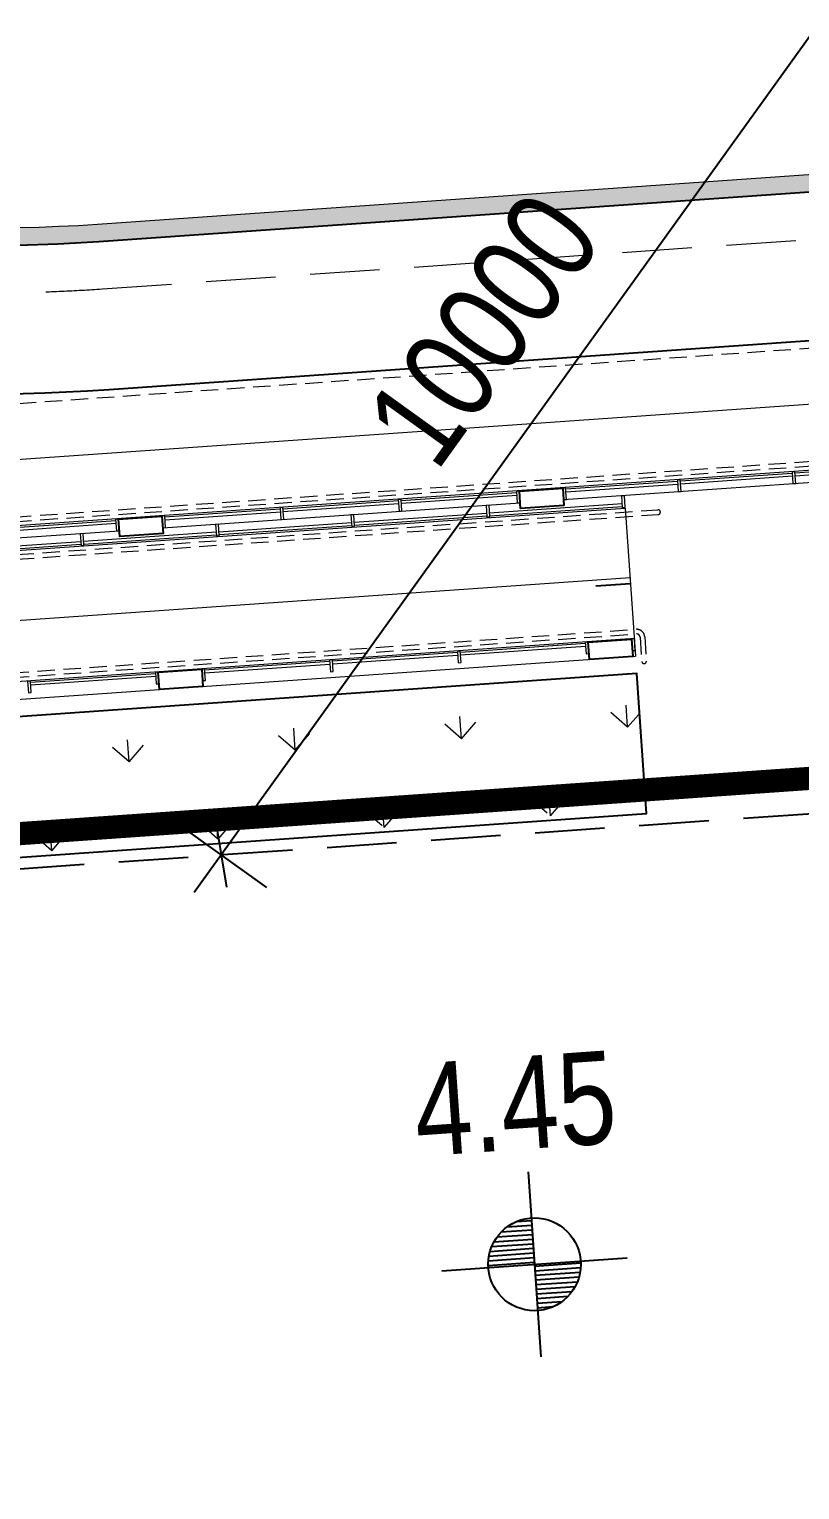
# Model space of a CAD drawing. Header units: millimetres. Extents: x 834681283 to 835686922, y 817551134 to 819407044.
# Drawn here: x 835243315 to 835249962, y 818085192 to 818097788 of the extents above; entities that cross this region are included whole.
import ezdxf
from ezdxf.enums import TextEntityAlignment as Align
from ezdxf.xclip import XClip

# ---------------------------------------------------------------- set-up
doc = ezdxf.new("R2010")
doc.units = ezdxf.units.MM
doc.header["$LTSCALE"] = 1200
doc.header["$MEASUREMENT"] = 0
doc.header["$XCLIPFRAME"] = 0
for name, pattern in [('P01-MAAN-P-EVA$0$HIDDENX2', [0.75, 0.5, -0.25]), ('P01-MAGP-EVA-GREENERY$0$DOT', [0.25, 0, -0.25]), ('P01-MAGP-EVA-GREENERY$0$HIDDEN', [0.375, 0.25, -0.125]), ('P01-MAGP-EVA-GREENERY$0$HIDDEN2', [0.1875, 0.125, -0.0625]), ('P01-MAGP-EVA-GREENERY$0$HIDDENX2', [0.75, 0.5, -0.25]), ('P01-MAGP-P-RF$0$P01-MBDR-P-B1$0$FDA(cad v 2007)$0$HIDDENX2', [0.75, 0.5, -0.25]), ('SITE BOUNDARY$0$PHANTOM', [2.5, 1.25, -0.25, 0.25, -0.25, 0.25, -0.25])]:
    doc.linetypes.add(name, pattern=pattern)
doc.layers.get('Defpoints').update_dxf_attribs({"color": 15})
for name, color, linetype, lineweight in [('AR-PLANT_AR_BS_MI_', 9, 'Continuous', 25), ('P01-MAAN-P-EVA$0$AR-DIM_AR_', 4, 'Continuous', 25), ('P01-MAAN-P-EVA$0$AR-F-LEV_AR_BS_', 4, 'Continuous', 25), ('P01-MAGP-EVA-GREENERY$0$AR-HATCH_AR_', 8, 'Continuous', 13), ('P01-MAGP-EVA-GREENERY$0$AR-STAIR_AR_BS_MI_', 7, 'Continuous', 18), ('P01-MAGP-EVA-GREENERY$0$AR-WA-STEEL_AR_BS_MI_', 3, 'Continuous', 0), ('P01-MAGP-EVA-GREENERY$0$DR-FLD', 8, 'Continuous', 25), ('P01-MAGP-EVA-GREENERY$0$LI-FIT', 8, 'Continuous', 25), ('P01-MAGP-EVA-GREENERY$0$RLP340', 8, 'P01-MAGP-EVA-GREENERY$0$HIDDEN2', 5), ('P01-MAGP-P-RF$0$AR-HATCH_AR_', 253, 'Continuous', 13), ('P01-MAGP-P-RF$0$AR-PLANT_AR_BS_MI_', 4, 'Continuous', 25), ('P01-MAGP-P-RF$0$AR-ROOF_AR_BS_MI_', 3, 'Continuous', 18), ('SITE BOUNDARY$0$AR-SIMS_BL_400', 1, 'SITE BOUNDARY$0$PHANTOM', 140)]:
    doc.layers.add(name, color=color, linetype=linetype, lineweight=lineweight)
for name, color, linetype in [('P01-MAAN-P-EVA$0$ADA08640', 2, 'Continuous'), ('P01-MAAN-P-EVA$0$HATCH', 9, 'Continuous'), ('P01-MAGP-EVA-GREENERY$0$AR-FS-AR-EVA', 8, 'Continuous'), ('P01-MAGP-EVA-GREENERY$0$AR-LANDS_AR_MI_', 9, 'Continuous'), ('P01-MAGP-EVA-GREENERY$0$SURFACE CHANNEL', 8, 'Continuous')]:
    doc.layers.add(name, color=color, linetype=linetype)
doc.styles.add('P01-MAAN-P-EVA$0$ARIAL', font='arial.ttf', dxfattribs={"width": 0.8})
doc.styles.add('P01-MAAN-P-EVA$0$RLP-SIMPLEX', font='simplex.shx', dxfattribs={"width": 0.8})
doc.styles.add('P01-MAAN-P-EVA$0$Style-Arial', font='arial.ttf')
doc.dimstyles.new('P01-MAAN-P-EVA$0$DIM-500', dxfattribs={"dimscale": 400, "dimtxt": 2, "dimasz": 1, "dimexe": 1, "dimexo": 1, "dimgap": 1, "dimtad": 1, "dimdec": 0, "dimrnd": 0.1, "dimdsep": 46, "dimtxsty": 'P01-MAAN-P-EVA$0$ARIAL', "dimblk1": 'P01-MAAN-P-EVA$0$_OBLIQUE', "dimblk2": 'P01-MAAN-P-EVA$0$_OBLIQUE', "dimsah": 1, "dimcen": 5, "dimdle": 1, "dimclrd": 8, "dimclre": 8, "dimclrt": 4, "dimadec": 3, "dimazin": 2, "dimtfac": 1, "dimtdec": 0, "dimtix": 1, "dimtmove": 2, "dimatfit": 0, "dimldrblk": 'P01-MAAN-P-EVA$0$_OBLIQUE', "dimfxl": 1, "dimtolj": 1, "dimarcsym": 0})

# ---------------------------------------------------------------- blocks, each defined once
blk = doc.blocks.new('P01-MAGP-P-RF')
at = {"layer": 'P01-MAGP-P-RF$0$AR-HATCH_AR_'}
h = blk.add_hatch(dxfattribs=at)
h.set_pattern_fill('DOTS', color=256, scale=40, style=0)
h.set_pattern_definition([(3.998948738238478, (0, 0), (27.24432540348136, 65.55958536559868), [0, -63.5])])
edge = h.paths.add_edge_path()
edge.add_arc((835242962.917527, 818109574.5522072), 13499.99999946342, 183.9989671964622, 273.9989671999951)
edge.add_line((835243904.3871673, 818096107.4205563), (835250488.3290232, 818096567.6953595))
edge.add_line((835250488.3290232, 818096567.6953595), (835250498.789749, 818096418.0605597))
edge.add_line((835250498.789749, 818096418.0605597), (835243914.8479412, 818095957.7857598))
edge.add_arc((835242962.9276265, 818109574.5823864), 13650.02940124269, 183.9990877009416, 273.9989160764382, ccw=False)
edge.add_line((835229346.1338512, 818108622.6212838), (835229495.785876, 818108633.0825677))
at = {"layer": 'P01-MAGP-P-RF$0$AR-PLANT_AR_BS_MI_'}
blk.add_line((835243914.8479412, 818095957.78576), (835250498.7897489, 818096418.0605597), dxfattribs=at)
at = {"layer": 'P01-MAGP-P-RF$0$AR-PLANT_AR_BS_MI_', "lineweight": 13}
blk.add_lwpolyline([(835319975.4285933, 818155651.1053132, 0.520567152926035), (835304582.671299, 818174660.2844), (835238734.6727839, 818170056.9365556, 0.4142135623714282), (835224882.2184259, 818154122.0908312), (835228069.2674862, 818108533.3565245, 0.4142135623739243), (835244004.1132107, 818094680.9021666), (835289068.137734, 818097831.269449, 0.3152987003235073), (835307727.6125411, 818112940.8523319)], format="xyb", close=True, dxfattribs=at)
at = {"layer": 'P01-MAGP-P-RF$0$AR-PLANT_AR_BS_MI_'}
blk.add_arc((835242962.9276254, 818109574.5823853), 13650.02940032073, 183.9990876967633, 273.9989160812796, dxfattribs=at)
at = {"layer": 'P01-MAGP-P-RF$0$AR-ROOF_AR_BS_MI_', "linetype": 'P01-MAGP-P-RF$0$P01-MBDR-P-B1$0$FDA(cad v 2007)$0$HIDDENX2'}
blk.add_lwpolyline([(835319139.1353179, 818155890.9251571, 0.5205671529267053), (835304643.3437868, 818173792.4025826), (835238795.3452717, 818169189.054738, 0.4142135623688354), (835225750.1002433, 818154182.763319), (835228937.1493038, 818108594.0290123, 0.4142135623741363), (835243943.4407228, 818095548.7839842), (835289007.4652462, 818098699.1512666, 0.3152987003220428), (835306891.3192657, 818113180.6721758)], format="xyb", close=True, dxfattribs=at)
at = {"layer": 'P01-MAGP-P-RF$0$AR-ROOF_AR_BS_MI_'}
blk.add_lwpolyline([(835318600.8316005, 818156045.2919532, 0.5205671529280326), (835304682.3973423, 818173233.76601), (835238834.3988272, 818168630.418166, 0.4142135623724634), (835226308.7368157, 818154221.8168745), (835229495.7858759, 818108633.0825677, 0.4142135623783449), (835243904.3871673, 818096107.4205562), (835288968.4116907, 818099257.7878386, 0.3152987003244816), (835306353.0155482, 818113335.0389719)], format="xyb", close=True, dxfattribs=at)
blk = doc.blocks.new('SITE BOUNDARY')
at = {"layer": 'SITE BOUNDARY$0$AR-SIMS_BL_400', "ltscale": 3, "const_width": 0.2}
blk.add_lwpolyline([(835205.967713655, 818187.3215969054), (835227.4017731363, 818191.1423574201, 0.04919379695137301), (835256.6874020555, 818199.3961517689), (835258.8234410972, 818200.232073454), (835285.938085068, 818202.0513295376), (835285.9727178891, 818201.4156632093), (835309.2716431464, 818202.6718212748), (835309.2208451042, 818203.6140114499), (835336.548215934, 818205.4478256224), (835336.7910000669, 818204.998000004), (835338.0060000003, 818193.445), (835338.3870000002, 818177.043), (835337.6760000006, 818162.317), (835336.3740000002, 818150.7069999996), (835335.9430000004, 818146.5350000003), (835335.0780000007, 818138.0100000005), (835334.5610000003, 818125.5499999999), (835334.7450000006, 818110.3709999997), (835335.6156377018, 818097.3093875501), (835212.7614046936, 818088.7203368283)], format="xyb", close=True, dxfattribs=at)
blk = doc.blocks.new('P01-MAAN-P-EVA$0$_OBLIQUE')
at = {"color": 0, "linetype": 'ByBlock'}
blk.add_line((-0.5, -0.5), (0.5, 0.5), dxfattribs=at)
blk = doc.blocks.new('*D1572')
at = {"layer": 'Defpoints', "color": 0, "transparency": 16777216}
for p in [(835251533.0811781, 818098267.1265066), (835244971.2799292, 818090668.6039369), (835245690.0569701, 818090151.7664961)]:
    blk.add_point(p, dxfattribs=at)
at = {"layer": 'P01-MAAN-P-EVA$0$AR-DIM_AR_', "color": 8, "lineweight": -2, "transparency": 16777216}
for p, q in [((835251042.7701154, 818099112.35705), (835244737.7610325, 818090343.8441415)), ((835251208.3213825, 818098500.6454035), (835250484.4914229, 818099021.1161512)), ((835245365.2971746, 818090385.285393), (835244646.5201337, 818090902.1228338))]:
    blk.add_line(p, q, dxfattribs=at)
at = {"layer": 'P01-MAAN-P-EVA$0$AR-DIM_AR_', "color": 8, "lineweight": -2, "transparency": 16777216, "xscale": 400, "yscale": 400, "zscale": 400}
for p, rotation in [((835250809.2512186, 818098787.5972544), 54.28193395442861), ((835244971.2799293, 818090668.603937), 234.2819339544286)]:
    blk.add_blockref('P01-MAAN-P-EVA$0$_OBLIQUE', p, dxfattribs=dict(at, rotation=rotation))
at = {"layer": 'P01-MAAN-P-EVA$0$AR-DIM_AR_', "color": 4, "transparency": 16777216, "insert": (835247233.8786199, 818095200.0763742), "char_height": 800, "attachment_point": 5, "rotation": 54.28193395442862, "style": 'P01-MAAN-P-EVA$0$ARIAL'}
blk.add_mtext('\\A1;10000', dxfattribs=at)
blk = doc.blocks.new('P01-MAAN-P-EVA$0$LEV1')
for p, q in [((0, 2.000000000043656), (0, -2.000000000043656)), ((-2.000000000043656, 0), (2.000000000043656, 0)), ((-0.9989641103552458, 0.04550501362336945), (0, 0.04550501362336945)), ((-0.9893575142723421, 0.1455050136255522), (0, 0.1455050136255522)), ((-0.969395320975309, 0.245505013627735), (0, 0.245505013627735)), ((0.9989641103552458, -0.04550501362336945), (0, -0.04550501362336945)), ((0.9893575142727968, -0.1455050136255522), (0, -0.1455050136255522)), ((0.969395320975309, -0.245505013627735), (0, -0.245505013627735)), ((0.9384169039385597, -0.3455050136299178), (0, -0.3455050136299178)), ((0.8952794440092475, -0.4455050136321006), (0, -0.4455050136321006)), ((0.838107558815409, -0.5455050136342834), (0, -0.5455050136342834)), ((0.7637560326502353, -0.6455050136364662), (0, -0.6455050136364662)), ((0.6665000185194003, -0.745505013638649), (0, -0.745505013638649)), ((0.5339674821098015, -0.8455050136408317), (0, -0.8455050136408317)), ((0.3256075386316297, -0.9455050136430145), (0, -0.9455050136430145))]:
    blk.add_line(p, q)
blk.add_circle((0, 0), 1.000000000021828)
blk = doc.blocks.new('P01-MAAN-P-EVA$0$F-LEV')
for p, q in [((-0.3256075386316297, 0.9455050136430145), (0, 0.9455050136430145)), ((-0.7637560326502353, 0.6455050136364662), (0, 0.6455050136364662)), ((-0.6665000185194003, 0.745505013638649), (0, 0.745505013638649)), ((-0.5339674821098015, 0.8455050136408317), (0, 0.8455050136408317)), ((-0.9384169039385597, 0.3455050136299178), (0, 0.3455050136299178)), ((-0.8952794440092475, 0.4455050136321006), (0, 0.4455050136321006)), ((-0.838107558815409, 0.5455050136342834), (0, 0.5455050136342834))]:
    blk.add_line(p, q)
blk.add_blockref('P01-MAAN-P-EVA$0$LEV1', (0, 0))
at = {"style": 'P01-MAAN-P-EVA$0$RLP-SIMPLEX', "width": 0.8}
blk.add_attdef('FFL', (1.499999999999545, 1.000000000000909), '', height=2, dxfattribs=at)
blk = doc.blocks.new('P01-MAGP-EVA-GREENERY')
at = {"layer": 'P01-MAGP-EVA-GREENERY$0$AR-HATCH_AR_'}
h = blk.add_hatch(dxfattribs=at)
h.set_pattern_fill('GRASS', color=256, scale=40, style=0)
h.set_pattern_definition([(93.99896719781333, (0, 1.588186776101813e-22), (-766.7729180866883, 666.5697951775445), [190.5, -1246.3409792]), (48.99896719781343, (0, 1.588186776101813e-22), (-766.7729181779772, 666.5697952569036), [190.4999999999999, -825.5000000000007]), (138.9989671978134, (0, 1.588186776101813e-22), (-666.5697952569036, -766.7729181779772), [190.4999999999999, -825.5000000000002])])
edge = h.paths.add_edge_path()
edge.add_line((835226712.3012631, 818095250.383024), (835226860.797747, 818093126.2341262))
edge.add_arc((835233591.8629498, 818098794.8107725), 8799.99999705957, 220.1024574606251, 273.9989487778228)
edge.add_line((835234205.5588546, 818090016.2358716), (835248640.3368407, 818091025.3477428))
edge.add_line((835248640.3368416, 818091025.3477436), (835248556.025047, 818092231.380533))
edge.add_line((835248556.0250465, 818092231.3805327), (835229985.3496876, 818090933.1287972))
edge.add_line((835229985.3496884, 818090933.1287967), (835229770.7640165, 818094002.6420009))
edge.add_line((835229770.7640164, 818094002.6420014), (835249450.8811269, 818095378.4519004))
edge.add_line((835249450.8811263, 818095378.4519005), (835249425.4965401, 818095741.562455))
edge.add_line((835249425.4965396, 818095741.5624549), (835238220.6945225, 818094958.249334))
edge.add_line((835238220.6945231, 818094958.2493341), (835238144.4005833, 818096049.5862038))
edge.add_line((835238144.4005831, 818096049.5862038), (835226712.301263, 818095250.3830247))
h.paths.add_polyline_path([(835252255.8944081, 818095574.546012), (835250199.0551572, 818095430.7550569), (835250173.6705359, 818095793.8661071), (835252230.509788, 818095937.6570615)])
at = {"color": 4}
blk.add_line((835248501.908375, 818093005.48909), (835248202.6387756, 818092984.56764), dxfattribs=at)
at = {"layer": 'P01-MAGP-EVA-GREENERY$0$AR-FS-AR-EVA', "linetype": 'P01-MAGP-EVA-GREENERY$0$HIDDENX2'}
blk.add_lwpolyline([(835224713.9505231, 818098168.1473783, 0.4143529350821796), (835234212.532674, 818089916.4793391), (835250971.6385103, 818091088.0811954), (835251390.067534, 818085102.689203), (835234630.9838523, 818083931.0889088, 0.4142138356435355), (835226373.3227178, 818074432.0794662)], format="xyb", dxfattribs=at)
at = {"layer": 'P01-MAGP-EVA-GREENERY$0$AR-LANDS_AR_MI_'}
blk.add_lwpolyline([(835226712.3012631, 818095250.383024), (835226860.797747, 818093126.2341273, 0.2396011373616461), (835234205.5588546, 818090016.2358716, -1.969648956462981e-11), (835248640.3368416, 818091025.3477436), (835248556.0250465, 818092231.3805327), (835229985.3496884, 818090933.1287967), (835229770.7640164, 818094002.6420014), (835249450.8811263, 818095378.4519005), (835249425.4965396, 818095741.5624549), (835238220.6945231, 818094958.2493341), (835238144.4005831, 818096049.5862038)], format="xyb", close=True, dxfattribs=at)
at = {"layer": 'P01-MAGP-EVA-GREENERY$0$AR-STAIR_AR_BS_MI_', "ltscale": 0.15}
blk.add_line((835252323.2923995, 818096044.3876543), (835238313.4772044, 818095064.9797139), dxfattribs=at)
at = {"layer": 'P01-MAGP-EVA-GREENERY$0$AR-STAIR_AR_BS_MI_'}
for p, q in [((835229930.8599534, 818093863.4633695), (835252415.9901829, 818095435.3683544)), ((835230097.3593383, 818093718.7223774), (835252582.4895377, 818095290.6273606)), ((835249137.071001, 818095064.7965809), (835250223.309589, 818095140.7354493)), ((835248025.893183, 818094987.1156518), (835249112.1318684, 818095063.0531206)), ((835245803.5375463, 818094831.7537924), (835246889.7762312, 818094907.69127)), ((835246914.715364, 818094909.4347304), (835248000.9540503, 818094985.3721914)), ((835243581.1819082, 818094676.3919498), (835244667.4205945, 818094752.3294098)), ((835244692.3597277, 818094754.0728712), (835245778.5984133, 818094830.0103314)), ((835241398.5766577, 818093952.4230272), (835251374.2384307, 818094649.8053501)), ((835242470.0040904, 818094598.7110283), (835243556.2427757, 818094674.6484883)), ((835231761.9440689, 818092707.3456147), (835251413.9891076, 818094081.194623)), ((835249921.0692757, 818093961.7899253), (835250885.328017, 818094029.2000046)), ((835249922.8127378, 818093936.8507977), (835250887.0714785, 818094004.2608777)), ((835247924.0805986, 818093730.9609325), (835250916.6133511, 818093940.165021)), ((835247942.6735295, 818093823.4828413), (835248906.9322692, 818093890.8929206)), ((835247944.4169912, 818093798.5437137), (835248908.6757311, 818093865.9537932)), ((835248931.8714024, 818093892.6363832), (835249896.130143, 818093960.0464622)), ((835248933.6148639, 818093867.6972563), (835249897.873605, 818093935.1073353)), ((835246524.190141, 818093724.318505), (835247518.7082746, 818093793.8439792)), ((835246525.9336025, 818093699.3793778), (835247520.4517362, 818093768.9048523)), ((835231776.9377791, 818092492.8690363), (835248456.2297264, 818093658.8967208)), ((835244466.6826761, 818093489.2587229), (835247549.9936076, 818093704.8089962)), ((835244485.2756073, 818093581.7806313), (835245479.7937412, 818093651.3061051)), ((835244487.0190697, 818093556.8415043), (835245481.5372033, 818093626.3669783)), ((835245504.7328739, 818093653.0495683), (835246499.251008, 818093722.5750419)), ((835245506.4763359, 818093628.1104412), (835246500.9944692, 818093697.6359148)), ((835246119.1380743, 818093535.6093274), (835247261.3502846, 818093615.4598346)), ((835247286.2894404, 818093617.2029631), (835248428.5016509, 818093697.0534704)), ((835247288.0329021, 818093592.2638323), (835248430.2451131, 818093672.1143386)), ((835248456.2297264, 818093658.8967211), (835248545.5643058, 818092381.0154815)), ((835243066.7922182, 818093482.6162951), (835244061.310352, 818093552.1417694)), ((835243068.5356799, 818093457.677168), (835244063.0538136, 818093527.2026417)), ((835244951.9867079, 818093454.0156915), (835246094.1989183, 818093533.8661993)), ((835244953.73017, 818093429.0765601), (835246095.942381, 818093508.9270674)), ((835246120.8815368, 818093510.6701959), (835247263.0937469, 818093590.5207036)), ((835241009.2847534, 818093247.556514), (835244092.5956857, 818093463.1067866)), ((835242617.6839753, 818093290.8284199), (835243759.8961858, 818093370.6789277)), ((835243784.835342, 818093372.4220556), (835244927.0475519, 818093452.2725635)), ((835243786.5788037, 818093347.4829249), (835244928.791014, 818093427.3334317)), ((835242619.4274368, 818093265.8892889), (835243761.6396482, 818093345.7397959)), ((835248498.4214666, 818093055.3673568), (835241495.51285, 818092565.8054152)), ((835230269.2646027, 818091259.7237866), (835248534.6851512, 818092536.6356729)), ((835247033.9800342, 818092416.6867156), (835248111.7661419, 818092492.0333463)), ((835230124.5236124, 818091093.2243924), (835248545.5643058, 818092381.0154815)), ((835245931.2547946, 818092339.5966221), (835247009.0409017, 818092414.9432527)), ((835245932.9982558, 818092314.6574951), (835247010.7843635, 818092390.0041255)), ((835247035.7234957, 818092391.7475888), (835248113.5096031, 818092467.0942192)), ((835243326.7781909, 818092157.5210372), (835244404.5642984, 818092232.8676672)), ((835244828.5295545, 818092262.5065297), (835245906.3156613, 818092337.8531595)), ((835244830.2730161, 818092237.5674027), (835245908.0591232, 818092312.9140325)), ((835243328.5216527, 818092132.5819101), (835244406.3077602, 818092207.9285402))]:
    blk.add_line(p, q, dxfattribs=at)
at = {"layer": 'P01-MAGP-EVA-GREENERY$0$AR-WA-STEEL_AR_BS_MI_', "color": 7}
for points in [[(835248913.2784736, 818093800.1144545), (835248938.2176063, 818093801.8579164), (835248931.2437571, 818093901.614447), (835248906.3046242, 818093899.8709853)], [(835249902.4763486, 818093869.2679901), (835249927.4154814, 818093871.0114524), (835249920.4416314, 818093970.7679825), (835249895.5024989, 818093969.0245208)], [(835246505.5972105, 818093631.7965927), (835246530.5363424, 818093633.5400549), (835246523.5624943, 818093733.2965856), (835246498.6233615, 818093731.553123)], [(835247525.0544767, 818093703.0655218), (835247549.9936095, 818093704.8089849), (835247543.0197611, 818093804.5655152), (835247518.0806284, 818093802.8220534)], [(835247924.0806003, 818093730.9609193), (835247949.0197325, 818093732.7043817), (835247942.045884, 818093832.4609123), (835247917.1067514, 818093830.71745)], [(835248430.8724958, 818093663.1339103), (835248455.8116286, 818093664.8773721), (835248448.8377761, 818093764.6339471), (835248423.8986436, 818093762.8904849)], [(835245486.1399442, 818093560.5276622), (835245511.0790771, 818093562.2711245), (835245504.1052271, 818093662.0276548), (835245479.1660943, 818093660.2841926)], [(835247263.72113, 818093581.5402744), (835247288.6602621, 818093583.2837367), (835247281.6864108, 818093683.0403113), (835247256.7472782, 818093681.2968491)], [(835244067.6565537, 818093461.3633351), (835244092.5956867, 818093463.1067976), (835244085.6218375, 818093562.8633281), (835244060.6827048, 818093561.1198663)], [(835244466.682677, 818093489.2587321), (835244491.6218102, 818093491.0021944), (835244484.6479611, 818093590.7587242), (835244459.708828, 818093589.0152625)], [(835244929.4183968, 818093418.3530029), (835244954.3575295, 818093420.0964652), (835244947.3836777, 818093519.8530396), (835244922.4445451, 818093518.1095775)], [(835246096.5697638, 818093499.9466387), (835246121.5088966, 818093501.690101), (835246114.535044, 818093601.4466757), (835246089.5959113, 818093599.7032139)], [(835243762.2670305, 818093336.7593668), (835243787.206163, 818093338.5028291), (835243780.2323105, 818093438.2594037), (835243755.2931781, 818093436.5159416)], [(835248118.1123459, 818092401.254886), (835248143.0514786, 818092402.9983476), (835248136.0776297, 818092502.754879), (835248111.1384974, 818092501.0114161)], [(835248517.1384695, 818092429.1502826), (835248542.0776021, 818092430.8937448), (835248535.1037526, 818092530.6502755), (835248510.1646198, 818092528.9068131)], [(835245912.6618636, 818092247.0747141), (835245937.6009963, 818092248.8181765), (835245930.6271474, 818092348.5747072), (835245905.6880151, 818092346.8312441)], [(835247015.3871049, 818092324.1648005), (835247040.3262377, 818092325.9082624), (835247033.3523885, 818092425.6647929), (835247008.4132565, 818092423.9213306)], [(835244410.910501, 818092142.0892315), (835244435.8496336, 818092143.8326937), (835244428.875784, 818092243.5892245), (835244403.9366515, 818092241.8457624)], [(835244809.9366227, 818092169.9846281), (835244834.8757561, 818092171.72809), (835244827.9019071, 818092271.4846206), (835244802.9627746, 818092269.741159)], [(835243308.1852597, 818092064.9991459), (835243333.1243922, 818092066.7426074), (835243326.1505433, 818092166.499139), (835243301.2114109, 818092164.7556759)]]:
    blk.add_lwpolyline(points, close=True, dxfattribs=at)
at = {"layer": 'P01-MAGP-EVA-GREENERY$0$DR-FLD', "linetype": 'P01-MAGP-EVA-GREENERY$0$DOT', "const_width": 750}
blk.add_lwpolyline([(835243923.5703318, 818095833.0775628), (835262478.3504587, 818097130.2182429)], dxfattribs=at)
at = {"layer": 'P01-MAGP-EVA-GREENERY$0$DR-FLD'}
blk.add_arc((835242962.9218397, 818109574.550544), 14149.99998978189, 248.2967114373435, 273.9989682315615, dxfattribs=at)
at = {"layer": 'P01-MAGP-EVA-GREENERY$0$LI-FIT'}
for points in [[(835247543.0197611, 818093804.5655149), (835247917.1067514, 818093830.71745), (835247927.5675237, 818093681.0826398), (835247553.4805329, 818093654.9307047)], [(835244085.6218379, 818093562.8633279), (835244459.7088282, 818093589.0152624), (835244470.1696002, 818093439.380452), (835244096.0826095, 818093413.2285175)], [(835248136.0776297, 818092502.7548786), (835248510.1646198, 818092528.906813), (835248520.6253927, 818092379.2720029), (835248146.5384014, 818092353.1200683)], [(835244428.8757843, 818092243.5892245), (835244802.9627746, 818092269.741159), (835244813.4235468, 818092120.1063486), (835244439.3365562, 818092093.9544142)]]:
    blk.add_lwpolyline(points, close=True, dxfattribs=at)
at = {"layer": 'P01-MAGP-EVA-GREENERY$0$RLP340'}
for p, q in [((835230204.5445422, 818093691.1301237), (835252589.9182397, 818095256.0612651)), ((835230207.3340794, 818093651.2275113), (835252592.707777, 818095216.1586521)), ((835231736.7623572, 818092780.7682414), (835251413.7465425, 818094156.3607124)), ((835231739.5518976, 818092740.8656285), (835251416.5360824, 818094116.4581008)), ((835231759.4272997, 818092456.5594798), (835248737.9888512, 818093643.5087136)), ((835231762.2168396, 818092416.6568668), (835248740.7783908, 818093603.6061018)), ((835230368.7785791, 818091341.8637272), (835248549.4060737, 818092612.8478407)), ((835230371.5681186, 818091301.9611149), (835248552.1956137, 818092572.9452298)), ((835248584.2147286, 818092545.1104145), (835248598.8597403, 818092335.6217049)), ((835248624.1173419, 818092547.8999406), (835248638.7623525, 818092338.4112452))]:
    blk.add_line(p, q, dxfattribs=at)
for centre, radius, start, end in [((835248739.3836151, 818093623.5574075), 19.99999999444573, 273.9989546044413, 93.99895460444132), ((835248554.2877688, 818092543.0182699), 70, 3.998947790881044, 93.99896823156158), ((835248554.2877686, 818092543.0182699), 30.00000000000003, 3.998947790881044, 93.99896823156158), ((835248618.8110468, 818092337.0164753), 20.00000019722088, 183.9989682315615, 3.998968231561556)]:
    blk.add_arc(centre, radius, start, end, dxfattribs=at)
at = {"layer": 'P01-MAGP-EVA-GREENERY$0$SURFACE CHANNEL', "linetype": 'P01-MAGP-EVA-GREENERY$0$HIDDEN'}
for p, q in [((835288973.643134, 818099182.969376), (835243909.6218714, 818096032.6015048)), ((835243937.5172673, 818095633.5753818), (835289001.5385375, 818098783.9432532))]:
    blk.add_line(p, q, dxfattribs=at)
for points in [[(835227298.059046, 818161456.5212429, 0.1350420038983131), (835225834.8967209, 818154188.6904386), (835229021.9466786, 818108599.9551134, 0.4142135622125427), (835243937.5172657, 818095633.5753818, 0.4142135622125427)], [(835243909.6218694, 818096032.6015049, -0.4142135622126315), (835229420.9728009, 818108627.8505192), (835226233.922844, 818154216.5858341, -0.1350420038944747), (835227655.2057463, 818161276.3928597, -0.1350420038944747)]]:
    blk.add_lwpolyline(points, format="xyb", dxfattribs=at)
blk = doc.blocks.new('12027_SITE')
at = {"layer": 'Defpoints'}
blk.add_lwpolyline([(835304.582671299, 818174.6602844), (835238.7346727839, 818170.0569365557, 0.4142135623665788), (835224.8822184259, 818154.1220908312), (835228.0692674862, 818108.5333565245, 0.4142135623822082), (835244.0041132107, 818094.6809021666), (835289.0681377341, 818097.831269449, 0.3152987003272162), (835307.727612541, 818112.9408523319), (835319.9754285933, 818155.6511053132, 0.5205671529366895), (835304.582671299, 818174.6602844)], format="xyb", close=True, dxfattribs=at)
blk = doc.blocks.new('P01-MAAN-P-EVA')
at = {"layer": 'P01-MAAN-P-EVA$0$HATCH', "ltscale": 0.1}
h = blk.add_hatch(dxfattribs=at)
h.set_pattern_fill('_USER', color=240, scale=1000, angle=45, pattern_type=0)
h.set_pattern_definition([(45, (0, 0), (-707.1067811865474, 707.1067811865476), [])])
edge = h.paths.add_edge_path()
edge.add_arc((835196988.9345523, 818165276.9745445), 4500.000000514357, 18.141599978340707, 95.30201113692448, ccw=False)
edge.add_line((835201265.2391587, 818166678.1236862), (835207845.7257276, 818146594.4902254))
edge.add_line((835207845.7257276, 818146594.4902254), (835213873.1115303, 818060376.1242896))
edge.add_line((835213873.1115303, 818060376.1242896), (835249478.7595128, 818062865.2572773))
edge.add_line((835249478.7595128, 818062865.2572773), (835248373.9996351, 818055694.0373124))
edge.add_line((835248373.9996351, 818055694.0373124), (835252894.9996349, 818008746.0373122))
edge.add_line((835252894.9996349, 818008746.0373122), (835250407.9996349, 818006215.0373122))
edge.add_line((835250407.9996349, 818006215.0373122), (835243260.9996346, 818005049.0373126))
edge.add_line((835243260.9996346, 818005049.0373126), (835236208.1431193, 818004470.2020658))
edge.add_line((835236208.1431193, 818004470.2020658), (835241212.9533161, 818020285.1361902))
edge.add_line((835241212.9533161, 818020285.1361902), (835241220.2103381, 818039416.008414))
edge.add_line((835241220.2103381, 818039416.008414), (835229055.7083666, 818038576.0394297))
edge.add_line((835229055.7083666, 818038576.0394297), (835228294.9256233, 818049593.7595501))
edge.add_line((835228294.9256233, 818049593.7595501), (835229458.61106, 818057956.1832129))
edge.add_line((835229458.61106, 818057956.1832129), (835210625.7706214, 818056639.6099429))
edge.add_line((835210625.7706214, 818056639.6099429), (835209478.331739, 818073053.0781873))
edge.add_line((835209478.331739, 818073053.0781873), (835194734, 818069578))
edge.add_line((835194734, 818069578), (835179214, 818138785))
edge.add_line((835179214, 818138785), (835191844, 818148372))
edge.add_line((835191844, 818148372), (835202738.5886738, 818150939.9030486))
edge.add_line((835202738.5886738, 818150939.9030486), (835196573.10963, 818169757.7210938))
at = {"layer": 'P01-MAAN-P-EVA$0$ADA08640', "linetype": 'P01-MAAN-P-EVA$0$HIDDENX2'}
blk.add_lwpolyline([(835254970.4223496, 818090799.5669612, 0.430919268403309), (835244273.8982468, 818100644.2572689)], format="xyb", dxfattribs=at)
at = {"layer": 'P01-MAAN-P-EVA$0$AR-F-LEV_AR_BS_'}
ref = blk.add_blockref('P01-MAAN-P-EVA$0$F-LEV', (835247673.3816763, 818087136.6160971), dxfattribs=dict(at, xscale=399.9999999886597, yscale=400.0000000000001, zscale=400.0000000000002, rotation=3.998588288781939))
ref.add_attrib('FFL', '4.45', dxfattribs={"layer": '0', "height": 799.9999999999998, "rotation": 3.998591580459447, "style": 'P01-MAAN-P-EVA$0$Style-Arial', "width": 0.8}).set_placement((835247504.8982242, 818088519.4306802), align=Align.MIDDLE)
at = {"layer": 'P01-MAAN-P-EVA$0$AR-DIM_AR_'}
dim = blk.add_linear_dim(base=(835244971.2799292, 818090668.6039369), p1=(835251533.0811783, 818098267.1265068), p2=(835245690.0569702, 818090151.7664963), angle=54.2819339544286, dimstyle='P01-MAAN-P-EVA$0$DIM-500', dxfattribs=at)
dim.commit()
dim.dimension.update_dxf_attribs({"geometry": '*D1572', "text_midpoint": (835247233.8786199, 818095200.0763742)})

msp = doc.modelspace()

# ---------------------------------------------------------------- linework, layer by layer
at = {"layer": 'AR-PLANT_AR_BS_MI_', "lineweight": 13}
msp.add_lwpolyline([(835319975.4285933, 818155651.1053131, 0.520567152926035), (835304582.671299, 818174660.2844), (835238734.6727839, 818170056.9365556, 0.4142135623714282), (835224882.2184259, 818154122.090831), (835228069.2674862, 818108533.3565245, 0.4142135623739243), (835244004.1132107, 818094680.9021666), (835289068.137734, 818097831.269449, 0.3152987003235073), (835307727.612541, 818112940.8523318)], format="xyb", close=True, dxfattribs=at)

# ---------------------------------------------------------------- block references
ref = msp.add_blockref('SITE BOUNDARY', (0, 0), dxfattribs=dict(xscale=1000, yscale=1000, zscale=1000))
XClip(ref).set_block_clipping_path([(835171.4179906907, 818003.0079180738), (835381.5676709538, 818003.0079180738), (835380.9419443216, 818241.1415228392), (835171.4179906907, 818241.1415228392)])
ref = msp.add_blockref('12027_SITE', (0, 0), dxfattribs=dict(xscale=1000, yscale=1000, zscale=1000))
XClip(ref).set_block_clipping_path([(835171.4179906907, 818003.0079180738), (835381.5676709538, 818241.1415228392)])
ref = msp.add_blockref('P01-MAGP-EVA-GREENERY', (0, 0))
XClip(ref).set_block_clipping_path([(835304579.184374, 818174710.1626656), (835305796.165823, 818174873.3149368), (835307662.0338197, 818174689.8070786), (835310520.3633885, 818174065.1796945), (835313081.8681743, 818173026.565997), (835315581.7919986, 818171259.1109881), (835317651.2761323, 818169000.3924677), (835319046.8494221, 818167007.0337248), (835320133.4085228, 818164236.8954862), (835320669.2049217, 818161588.339545), (835320843.1778568, 818158211.368624), (835320023.4914253, 818155637.3225639), (835307775.6753732, 818112927.0695825), (835307486.5656325, 818111403.7745718), (835306472.3023188, 818108849.5676203), (835303557.4701333, 818104111.4948183), (835299124.0129836, 818101088.6384549), (835297415.7114913, 818099718.8653644), (835294427.9237889, 818098869.5449544), (835299696.7221286, 818083540.2194344), (835299696.7221286, 818003007.9180738), (835381567.6709538, 818003007.9180738), (835381567.6709538, 818241141.5228392), (835171417.9906907, 818241141.5228392), (835171417.9906907, 818003007.9180738), (835299646.7221286, 818003007.9180738), (835299646.7221286, 818083531.8665625), (835294380.6194693, 818098853.3491247), (835289071.6246588, 818097781.3911836), (835244007.6001352, 818094631.0239012), (835243402.3726704, 818094599.0591453), (835242636.0318141, 818094583.6296563), (835241827.5000405, 818094619.5304664), (835240278.7908783, 818094803.1013474), (835238615.9808831, 818095198.6516088), (835236837.1062446, 818095894.4355551), (835235914.818166, 818096333.9795084), (835235308.0351869, 818096662.1879468), (835233986.3356233, 818097536.8864938), (835232722.909551, 818098548.7006296), (835231238.5995908, 818100145.3524557), (835230243.8710234, 818101523.0034088), (835229459.3735335, 818102997.1350085), (835228749.5628562, 818104567.991932), (835228038.0088664, 818107442.8705243), (835228019.3892208, 818108529.8695997), (835224832.3401604, 818154118.6039063), (835224786.1936965, 818154547.7584285), (835224773.2807815, 818155026.8918852), (835224783.5408298, 818155896.2038279), (835224816.9600604, 818156261.0471077), (835224880.3945836, 818156930.3651428), (835224980.8038678, 818157693.5020338), (835225188.0995655, 818158657.4187651), (835225368.2602261, 818159369.90378), (835225838.1759521, 818160711.976452), (835226139.2108691, 818161405.4137219), (835226545.7954304, 818162235.3437661), (835227243.4511546, 818163421.3939792), (835227831.7674248, 818164241.3849411), (835228201.1016024, 818164708.4587804), (835228901.1138991, 818165512.979474), (835229693.714691, 818166280.4427017), (835231339.2155919, 818167719.4297662), (835233198.9440969, 818168772.0604982), (835234724.5905447, 818169505.6878428), (835236291.5872612, 818169941.2428173), (835238731.1858591, 818170106.814821)])
msp.add_blockref('P01-MAGP-P-RF', (0, 0))

# ---------------------------------------------------------------- next in the draw order: block references
msp.add_blockref('P01-MAAN-P-EVA', (2.384185791015625e-07, -2.384185791015625e-07))

doc.saveas('drawing.dxf')
